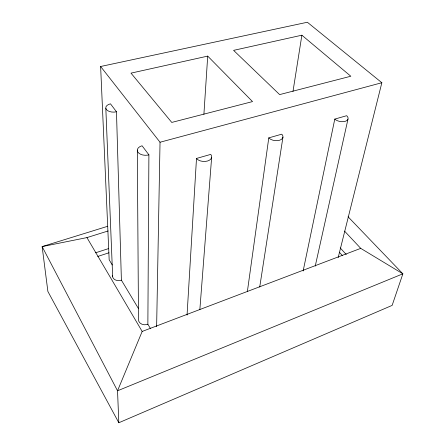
<?xml version="1.0" encoding="UTF-8"?>
<svg xmlns="http://www.w3.org/2000/svg" width="445" height="445" viewBox="0 0 445 445"><rect width="100%" height="100%" fill="white"/><g stroke="black" fill="none" stroke-linecap="round" stroke-linejoin="round"><path stroke-width="0.67" d="M150.36 328.399L147.868 324.244L148.903 154.832L142.105 145.81L141.61 145.916A8.16 4.962 0.9 0 0 137.85 152.029A8.16 4.962 0.9 0 0 147.395 155.172L148.903 154.832M156.629 326.691L160.033 142.233L100.626 66.5L307.361 22.25L381.855 82.725L338.15 257.683M187.05 315.093L196.495 158.442L210.674 154.409L211.119 154.916A8.116 4.995 4.1 0 1 207.565 161.001A8.116 4.995 4.1 0 1 197.085 159.126L196.495 158.442M203.899 114.276L207.709 56.109L130.997 73.13L171.764 122.425L252.526 101.588L207.709 56.109M199.85 309.653L211.636 157.502M247.376 291.531L268.786 137.872L281.707 134.195L282.247 134.746A7.754 4.55 7.9 0 1 279.388 140.303A7.754 4.55 7.9 0 1 269.32 138.434L268.786 137.872M259.719 287.031L282.953 137.138M292.988 91.414L301.877 35.205L233.592 50.363L279.638 94.596L350.821 76.234L301.877 35.205M303.134 270.994L334.79 119.088L346.649 115.717L346.939 115.945A7.465 4.139 10.6 0 1 345.498 121.24A7.465 4.139 10.6 0 1 335.741 119.861L334.79 119.088M315.238 266.104L347.962 119.227M107.746 226.266L42.13 246.597L117.536 390.793L402.87 273.82L360.734 248.366L142.166 331.447L117.536 390.793L118.821 422.75L392.14 305.392L402.87 273.82L348.046 216.76M97.728 256.448L108.958 252.793M95.458 252.832L108.691 248.555M147.868 324.244L146.65 324.627A6.603 5.117 -2.3 0 1 138.501 319.616L137.316 150.076M118.821 422.75L47.888 291.464L42.13 246.597L86.936 237.597L108.118 230.972M160.033 142.233L381.855 82.725M344.564 231.127L360.734 248.366M340.214 247.904L346.277 254.557M339.535 252.41L342.333 255.502M116.473 111.784L110.477 103.819A7.682 4.328 -0.1 0 0 106.377 109.509A7.682 4.328 -0.1 0 0 116.473 111.784L121.396 280.155L138.462 308.58M112.279 264.97L109.17 259.785L100.626 66.5M86.936 237.597L142.166 331.447M105.832 108.391L112.674 276.834M121.396 280.155A6.291 4.578 -3.4 0 1 115.133 279.799A6.291 4.578 -3.4 0 1 112.657 275.639"/></g></svg>
